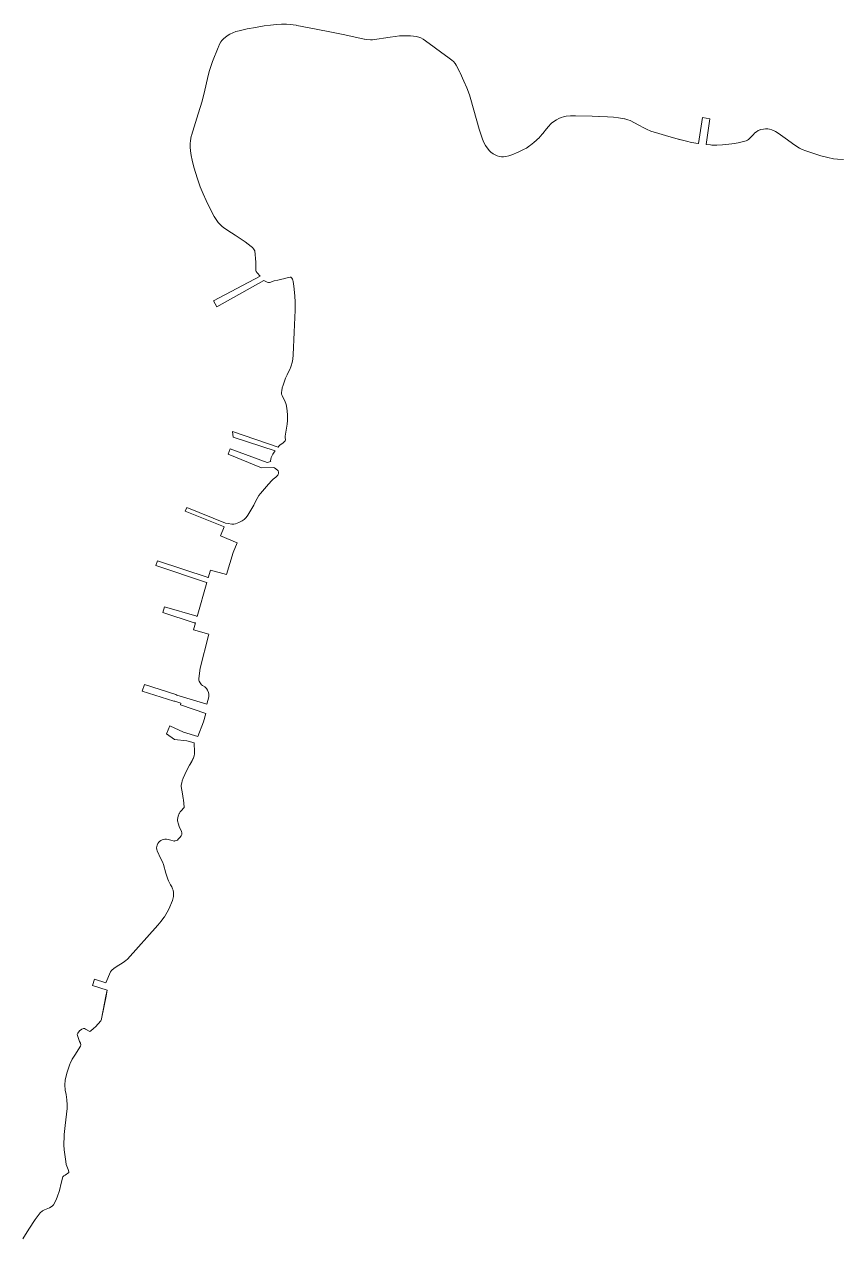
# Model space of a CAD drawing. Header units: metres. Extents: x 3 to 1027712, y 40 to 4430649.
# Drawn here: x 1022864.3 to 1023032.9, y 4430044.9 to 4430295.7 of the extents above; entities that cross this region are included whole.
import ezdxf

# ---------------------------------------------------------------- set-up
doc = ezdxf.new("R2010")
doc.units = ezdxf.units.M
doc.header["$MEASUREMENT"] = 0
doc.layers.add('RN_LIC_5_km', color=7, linetype='Continuous', lineweight=9, true_color=0xe5f2bf)
doc.layers.add('RN_ZEPA_5_km', color=7, linetype='Continuous', lineweight=9, true_color=0xc2d3f2)

msp = doc.modelspace()

# ---------------------------------------------------------------- linework, layer by layer
at = {"layer": 'RN_LIC_5_km'}
msp.add_lwpolyline([(1023033.5, 4430267.74), (1023032.28, 4430267.84), (1023031.47, 4430267.93), (1023030.29, 4430268.16), (1023028.83, 4430268.52), (1023025.73, 4430269.53), (1023024.95, 4430269.84), (1023024.39, 4430270.12), (1023023.66, 4430270.56), (1023022.95, 4430271.06), (1023021.93, 4430271.84), (1023020.02, 4430273.22), (1023019.48, 4430273.54), (1023018.73, 4430273.9), (1023018.7, 4430273.92), (1023018.23, 4430274.05), (1023017.89, 4430274.09), (1023017.39, 4430274.09), (1023016.96, 4430274.04), (1023016.47, 4430273.93), (1023015.99, 4430273.76), (1023015.9, 4430273.72), (1023015.51, 4430273.48), (1023015.23, 4430273.24), (1023014.83, 4430272.82), (1023013.88, 4430271.88), (1023013.65, 4430271.74), (1023013.38, 4430271.63), (1023012.88, 4430271.48), (1023011.78, 4430271.21), (1023010.94, 4430271.05), (1023010.45, 4430271), (1023008.52, 4430270.81), (1023007.32, 4430270.74), (1023006.35, 4430270.74), (1023006.07, 4430270.77), (1023005.14, 4430270.84), (1023005.9, 4430276.17), (1023004.38, 4430276.4), (1023003.59, 4430271.04), (1023003.49, 4430271.05), (1023002.13, 4430271.29), (1023001.06, 4430271.53), (1022999.14, 4430272), (1022997.43, 4430272.48), (1022995.36, 4430273.1), (1022993.72, 4430273.64), (1022992.83, 4430274), (1022992.26, 4430274.29), (1022991.27, 4430274.84), (1022989.43, 4430275.8), (1022988.99, 4430275.97), (1022988.37, 4430276.15), (1022988.25, 4430276.18), (1022987.03, 4430276.38), (1022985.98, 4430276.5), (1022984.76, 4430276.59), (1022983.02, 4430276.66), (1022981.58, 4430276.72), (1022978.14, 4430276.79), (1022977.14, 4430276.75), (1022976.26, 4430276.69), (1022975.67, 4430276.59), (1022975.2, 4430276.45), (1022974.74, 4430276.26), (1022974.2, 4430275.97), (1022973.69, 4430275.62), (1022973.21, 4430275.24), (1022973.09, 4430275.14), (1022972.56, 4430274.6), (1022972.17, 4430274.11), (1022971.42, 4430273.14), (1022970.82, 4430272.43), (1022970.7, 4430272.31), (1022969.55, 4430271.25), (1022968.89, 4430270.7), (1022968.68, 4430270.56), (1022968.02, 4430270.13), (1022967.4, 4430269.8), (1022966.33, 4430269.28), (1022964.99, 4430268.7), (1022964.4, 4430268.51), (1022963.8, 4430268.38), (1022963.3, 4430268.32), (1022962.87, 4430268.33), (1022962.43, 4430268.39), (1022962, 4430268.51), (1022961.59, 4430268.69), (1022961.18, 4430268.93), (1022960.7, 4430269.29), (1022960.35, 4430269.62), (1022959.96, 4430270.07), (1022959.68, 4430270.47), (1022959.56, 4430270.68), (1022959.18, 4430271.42), (1022958.88, 4430272.17), (1022958.58, 4430273.02), (1022958.27, 4430274.04), (1022956.56, 4430280.18), (1022956.25, 4430281.09), (1022955.69, 4430282.59), (1022955.12, 4430283.92), (1022954.32, 4430285.67), (1022954.27, 4430285.8), (1022953.51, 4430287.27), (1022953.27, 4430287.61), (1022952.94, 4430288), (1022952.64, 4430288.26), (1022952.09, 4430288.66), (1022950.26, 4430289.98), (1022947.93, 4430291.72), (1022946.69, 4430292.61), (1022946.21, 4430292.88), (1022945.81, 4430293.03), (1022945.28, 4430293.17), (1022944.72, 4430293.24), (1022944.05, 4430293.29), (1022942.83, 4430293.32), (1022941.77, 4430293.27), (1022940.91, 4430293.19), (1022939.85, 4430293), (1022936.25, 4430292.48), (1022935.83, 4430292.48), (1022934.99, 4430292.53), (1022934.54, 4430292.61), (1022933.3, 4430292.85), (1022930.48, 4430293.47), (1022927.79, 4430294.06), (1022924.58, 4430294.7), (1022920.61, 4430295.44), (1022920.47, 4430295.47), (1022919.22, 4430295.63), (1022918.45, 4430295.67), (1022917.43, 4430295.68), (1022916.42, 4430295.63), (1022915.14, 4430295.51), (1022913.87, 4430295.34), (1022912.09, 4430295.04), (1022910.31, 4430294.71), (1022908.67, 4430294.36), (1022908.01, 4430294.16), (1022907.37, 4430293.91), (1022906.73, 4430293.61), (1022906.24, 4430293.31), (1022905.76, 4430292.97), (1022905.52, 4430292.76), (1022905.13, 4430292.35), (1022904.9, 4430292.04), (1022904.64, 4430291.59), (1022904.39, 4430291.05), (1022904.33, 4430290.9), (1022903.17, 4430288), (1022902.81, 4430286.93), (1022902.52, 4430285.95), (1022902.15, 4430284.49), (1022901.58, 4430282.05), (1022901.04, 4430279.78), (1022900.65, 4430278.47), (1022900.23, 4430277.17), (1022898.82, 4430272.72), (1022898.79, 4430272.58), (1022898.63, 4430271.64), (1022898.59, 4430271.08), (1022898.59, 4430270.31), (1022898.64, 4430269.54), (1022898.77, 4430268.59), (1022898.96, 4430267.62), (1022899.24, 4430266.48), (1022899.59, 4430265.25), (1022900.12, 4430263.58), (1022900.64, 4430262.12), (1022901.23, 4430260.7), (1022901.87, 4430259.27), (1022902.38, 4430258.26), (1022903.54, 4430255.99), (1022903.94, 4430255.37), (1022904.37, 4430254.78), (1022904.76, 4430254.35), (1022905.19, 4430253.95), (1022905.47, 4430253.74), (1022906.34, 4430253.12), (1022907.83, 4430252.14), (1022909.91, 4430250.79), (1022911.17, 4430249.82), (1022911.46, 4430249.56), (1022911.68, 4430249.32), (1022911.8, 4430249.13), (1022911.89, 4430248.87), (1022912.12, 4430246.54), (1022912.1, 4430245.2), (1022912.14, 4430244.87), (1022912.2, 4430244.62), (1022912.38, 4430244.36), (1022912.99, 4430243.68), (1022903.37, 4430238.61), (1022904.04, 4430237.32), (1022913.8, 4430242.78), (1022914.49, 4430242.44), (1022914.75, 4430242.37), (1022914.93, 4430242.38), (1022915.21, 4430242.45), (1022915.68, 4430242.62), (1022915.94, 4430242.7), (1022916.65, 4430242.85), (1022917.24, 4430242.98), (1022918.11, 4430243.22), (1022918.8, 4430243.43), (1022919.2, 4430243.48), (1022919.33, 4430243.44), (1022919.4, 4430243.42), (1022919.58, 4430243.25), (1022919.71, 4430243.05), (1022919.79, 4430242.85), (1022919.84, 4430242.58), (1022919.96, 4430241.63), (1022920.17, 4430239.6), (1022920.24, 4430238.33), (1022920.25, 4430237.23), (1022920.23, 4430236.64), (1022920.03, 4430232.11), (1022919.85, 4430227.45), (1022919.76, 4430226.54), (1022919.63, 4430225.88), (1022919.44, 4430225.15), (1022919.37, 4430224.93), (1022919.16, 4430224.41), (1022918.89, 4430223.93), (1022918.58, 4430223.31), (1022918.27, 4430222.6), (1022917.75, 4430221.19), (1022917.57, 4430220.59), (1022917.47, 4430219.97), (1022917.43, 4430219.7), (1022917.45, 4430219.32), (1022917.54, 4430219.02), (1022917.7, 4430218.66), (1022918.02, 4430218.07), (1022918.32, 4430217.4), (1022918.39, 4430217.15), (1022918.51, 4430216.41), (1022918.67, 4430215.12), (1022918.7, 4430214.38), (1022918.7, 4430213.9), (1022918.62, 4430213.15), (1022918.19, 4430210.64), (1022918.21, 4430210.41), (1022918.24, 4430209.83), (1022918.17, 4430209.69), (1022917.98, 4430209.48), (1022917.75, 4430209.29), (1022917.1, 4430208.81), (1022916.9, 4430208.57), (1022916.71, 4430208.34), (1022907.33, 4430211.57), (1022907.45, 4430210.46), (1022916.09, 4430207.58), (1022915.92, 4430207.37), (1022915.61, 4430206.9), (1022915.48, 4430206.67), (1022915.29, 4430206.24), (1022915.21, 4430205.91), (1022915.19, 4430205.53), (1022915.2, 4430205.38), (1022914.49, 4430205.23), (1022906.86, 4430208.05), (1022906.4, 4430206.89), (1022913.31, 4430204.07), (1022915.87, 4430204.2), (1022915.99, 4430204.11), (1022916.63, 4430203.63), (1022916.71, 4430203.47), (1022916.78, 4430203.22), (1022916.81, 4430202.97), (1022916.77, 4430202.75), (1022916.68, 4430202.6), (1022916.23, 4430202.17), (1022915.71, 4430201.74), (1022915.45, 4430201.5), (1022914.73, 4430200.71), (1022913.07, 4430198.83), (1022912.76, 4430198.4), (1022912.37, 4430197.74), (1022912, 4430197.03), (1022911.7, 4430196.4), (1022910.5, 4430194.34), (1022910.35, 4430194.11), (1022910.07, 4430193.78), (1022909.7, 4430193.46), (1022909.28, 4430193.17), (1022908.62, 4430192.81), (1022908.27, 4430192.66), (1022907.91, 4430192.53), (1022907.59, 4430192.48), (1022907.19, 4430192.48), (1022906.38, 4430192.58), (1022905.86, 4430192.7), (1022897.85, 4430195.88), (1022897.56, 4430195.15), (1022905.46, 4430192.01), (1022905.56, 4430191.89), (1022904.85, 4430190.09), (1022908.25, 4430188.61), (1022907.44, 4430186.63), (1022906.06, 4430182.05), (1022902.76, 4430182.98), (1022902.3, 4430181.37), (1022902.25, 4430181.45), (1022891.81, 4430184.93), (1022891.47, 4430183.93), (1022901.96, 4430180.43), (1022902.04, 4430180.46), (1022900.02, 4430173.38), (1022899.93, 4430173.46), (1022893.26, 4430175.43), (1022892.9, 4430174.23), (1022899.41, 4430172.09), (1022899.64, 4430172.07), (1022899.24, 4430170.65), (1022902.42, 4430169.73), (1022902.36, 4430169.5), (1022900.65, 4430162.74), (1022900.37, 4430160.61), (1022900.38, 4430160.26), (1022900.45, 4430160.05), (1022900.61, 4430159.73), (1022900.75, 4430159.5), (1022900.94, 4430159.28), (1022901.13, 4430159.14), (1022901.56, 4430158.91), (1022901.82, 4430158.7), (1022901.93, 4430158.56), (1022902.13, 4430158.2), (1022902.33, 4430157.72), (1022902.41, 4430157.39), (1022902.44, 4430157.07), (1022902.4, 4430156.84), (1022902.02, 4430155.32), (1022895.8, 4430157.18), (1022895.59, 4430157.29), (1022889.11, 4430159.35), (1022888.67, 4430157.98), (1022895.19, 4430155.9), (1022895.39, 4430155.9), (1022896.64, 4430155.5), (1022896.54, 4430155.19), (1022901.82, 4430153.41), (1022901.29, 4430151.67), (1022900.17, 4430148.62), (1022897.21, 4430149.55), (1022894.34, 4430150.83), (1022893.71, 4430149.17), (1022895.35, 4430148.03), (1022897.91, 4430147.77), (1022899.38, 4430147.33), (1022899.46, 4430145.38), (1022899.44, 4430145.04), (1022899.36, 4430144.61), (1022899.22, 4430144.2), (1022898.88, 4430143.49), (1022898.4, 4430142.68), (1022897.88, 4430141.67), (1022897.49, 4430140.79), (1022897.13, 4430140.01), (1022896.93, 4430139.49), (1022896.81, 4430139.05), (1022896.74, 4430138.59), (1022896.73, 4430138.32), (1022896.95, 4430136.8), (1022897.15, 4430135.86), (1022897.19, 4430135.55), (1022897.34, 4430134.07), (1022897.32, 4430133.98), (1022896.66, 4430133.23), (1022896.5, 4430133.09), (1022896.34, 4430132.83), (1022896.29, 4430132.72), (1022896.08, 4430132.17), (1022895.99, 4430131.81), (1022895.95, 4430131.51), (1022895.97, 4430131.22), (1022896.15, 4430130.5), (1022896.3, 4430130.06), (1022896.77, 4430129.02), (1022896.86, 4430128.72), (1022896.87, 4430128.59), (1022896.84, 4430128.38), (1022896.73, 4430128.13), (1022896.45, 4430127.77), (1022896.11, 4430127.41), (1022895.93, 4430127.26), (1022895.71, 4430127.14), (1022895.42, 4430127.06), (1022895.34, 4430127.04), (1022894.31, 4430127.29), (1022894.05, 4430127.38), (1022893.68, 4430127.42), (1022893.36, 4430127.41), (1022893.03, 4430127.38), (1022892.75, 4430127.31), (1022892.52, 4430127.19), (1022892.22, 4430126.94), (1022892.11, 4430126.81), (1022891.9, 4430126.52), (1022891.76, 4430126.22), (1022891.67, 4430125.92), (1022891.64, 4430125.62), (1022891.68, 4430125.28), (1022891.75, 4430125), (1022892.51, 4430123.39), (1022892.83, 4430122.74), (1022893.07, 4430122.17), (1022893.57, 4430120.44), (1022893.93, 4430119.2), (1022894.06, 4430118.84), (1022894.5, 4430118), (1022894.76, 4430117.56), (1022894.92, 4430117.21), (1022895.02, 4430116.88), (1022895.1, 4430116.43), (1022895.13, 4430115.97), (1022895.09, 4430115.58), (1022894.99, 4430115.08), (1022894.89, 4430114.78), (1022894.15, 4430112.97), (1022893.84, 4430112.38), (1022893.24, 4430111.43), (1022893.1, 4430111.24), (1022892.56, 4430110.48), (1022891.89, 4430109.67), (1022885.59, 4430102.68), (1022885.26, 4430102.38), (1022885.01, 4430102.21), (1022884.51, 4430101.86), (1022883.8, 4430101.45), (1022883.05, 4430100.94), (1022882.81, 4430100.75), (1022882.47, 4430100.49), (1022882.3, 4430100.31), (1022882.13, 4430100.03), (1022881.17, 4430097.76), (1022878.83, 4430098.51), (1022878.41, 4430097.23), (1022881.42, 4430096.26), (1022881.18, 4430095.05), (1022880.24, 4430090.37), (1022880.22, 4430090.3), (1022880.09, 4430089.96), (1022879, 4430088.71), (1022878.69, 4430088.4), (1022877.96, 4430087.82), (1022877.84, 4430087.75), (1022876.97, 4430088.21), (1022876.76, 4430088.35), (1022876.51, 4430088.36), (1022876.16, 4430088.18), (1022875.74, 4430087.86), (1022875.33, 4430087.37), (1022875.27, 4430087.26), (1022875.22, 4430087.11), (1022875.72, 4430085.68), (1022875.89, 4430085.29), (1022875.95, 4430085), (1022875.89, 4430084.71), (1022874.73, 4430082.82), (1022874.22, 4430082.04), (1022873.76, 4430081.1), (1022873.73, 4430081), (1022873.16, 4430079.34), (1022872.86, 4430078.29), (1022872.74, 4430077.65), (1022872.69, 4430076.72), (1022872.76, 4430075.64), (1022872.92, 4430074.72), (1022873.11, 4430073.63), (1022873.19, 4430072.59), (1022873.19, 4430071.8), (1022872.75, 4430068.33), (1022872.54, 4430066.47), (1022872.52, 4430066.19), (1022872.49, 4430064.36), (1022872.53, 4430063.26), (1022872.87, 4430060.86), (1022872.98, 4430060.26), (1022873.35, 4430059.25), (1022873.5, 4430058.74), (1022873.52, 4430058.58), (1022872.72, 4430058.03), (1022872.48, 4430057.9), (1022872.29, 4430057.69), (1022871.91, 4430056.42), (1022871.55, 4430054.91), (1022871.12, 4430053.55), (1022870.96, 4430053.16), (1022870.61, 4430052.4), (1022870.31, 4430051.93), (1022870.06, 4430051.67), (1022869.52, 4430051.33), (1022868.47, 4430050.89), (1022868.06, 4430050.68), (1022867.59, 4430050.27), (1022866.56, 4430048.88), (1022865.21, 4430046.88), (1022864.01, 4430044.94)], dxfattribs=at)
at = {"layer": 'RN_ZEPA_5_km'}
msp.add_lwpolyline([(1023033.5, 4430267.74), (1023032.28, 4430267.84), (1023031.47, 4430267.93), (1023030.29, 4430268.16), (1023028.83, 4430268.52), (1023025.73, 4430269.53), (1023024.95, 4430269.84), (1023024.39, 4430270.12), (1023023.66, 4430270.56), (1023022.95, 4430271.06), (1023021.93, 4430271.84), (1023020.02, 4430273.22), (1023019.48, 4430273.54), (1023018.73, 4430273.9), (1023018.7, 4430273.92), (1023018.23, 4430274.05), (1023017.89, 4430274.09), (1023017.39, 4430274.09), (1023016.96, 4430274.04), (1023016.47, 4430273.93), (1023015.9, 4430273.72), (1023015.51, 4430273.48), (1023015.22, 4430273.24), (1023014.83, 4430272.82), (1023013.88, 4430271.88), (1023013.65, 4430271.74), (1023013.38, 4430271.63), (1023012.88, 4430271.48), (1023011.78, 4430271.21), (1023010.94, 4430271.05), (1023010.45, 4430271), (1023008.52, 4430270.81), (1023007.32, 4430270.74), (1023006.35, 4430270.74), (1023006.07, 4430270.77), (1023005.14, 4430270.84), (1023005.9, 4430276.17), (1023004.38, 4430276.4), (1023003.59, 4430271.04), (1023003.49, 4430271.05), (1023002.13, 4430271.29), (1023001.06, 4430271.53), (1022999.39, 4430271.94), (1022999.14, 4430272), (1022997.43, 4430272.48), (1022995.36, 4430273.1), (1022993.72, 4430273.64), (1022992.83, 4430274), (1022992.26, 4430274.29), (1022991.27, 4430274.84), (1022989.43, 4430275.8), (1022988.98, 4430275.97), (1022988.37, 4430276.15), (1022988.25, 4430276.18), (1022987.03, 4430276.38), (1022985.98, 4430276.5), (1022984.76, 4430276.59), (1022983.01, 4430276.66), (1022981.58, 4430276.72), (1022978.14, 4430276.79), (1022977.14, 4430276.75), (1022976.26, 4430276.69), (1022975.67, 4430276.59), (1022975.2, 4430276.45), (1022974.74, 4430276.26), (1022974.2, 4430275.97), (1022973.69, 4430275.62), (1022973.21, 4430275.24), (1022973.09, 4430275.14), (1022972.56, 4430274.6), (1022972.16, 4430274.11), (1022971.42, 4430273.14), (1022970.82, 4430272.43), (1022970.7, 4430272.31), (1022969.55, 4430271.25), (1022968.88, 4430270.7), (1022968.68, 4430270.56), (1022968.02, 4430270.13), (1022967.4, 4430269.8), (1022966.33, 4430269.28), (1022964.99, 4430268.7), (1022964.4, 4430268.51), (1022963.8, 4430268.38), (1022963.3, 4430268.32), (1022962.87, 4430268.33), (1022962.43, 4430268.39), (1022962, 4430268.51), (1022961.59, 4430268.69), (1022961.18, 4430268.93), (1022960.7, 4430269.29), (1022960.35, 4430269.62), (1022959.96, 4430270.07), (1022959.68, 4430270.47), (1022959.56, 4430270.68), (1022959.18, 4430271.42), (1022958.88, 4430272.17), (1022958.58, 4430273.02), (1022958.27, 4430274.04), (1022956.56, 4430280.18), (1022956.25, 4430281.09), (1022955.68, 4430282.59), (1022955.12, 4430283.92), (1022954.32, 4430285.67), (1022954.27, 4430285.8), (1022953.51, 4430287.27), (1022953.27, 4430287.61), (1022952.94, 4430288), (1022952.64, 4430288.26), (1022952.09, 4430288.66), (1022950.26, 4430289.98), (1022947.93, 4430291.72), (1022946.69, 4430292.61), (1022946.21, 4430292.88), (1022945.81, 4430293.03), (1022945.28, 4430293.17), (1022944.72, 4430293.24), (1022944.05, 4430293.29), (1022942.83, 4430293.32), (1022941.77, 4430293.27), (1022940.91, 4430293.19), (1022939.85, 4430293), (1022936.25, 4430292.48), (1022935.83, 4430292.48), (1022934.99, 4430292.53), (1022934.53, 4430292.61), (1022933.3, 4430292.85), (1022930.48, 4430293.47), (1022927.79, 4430294.06), (1022924.58, 4430294.7), (1022920.61, 4430295.44), (1022920.47, 4430295.47), (1022919.22, 4430295.63), (1022918.45, 4430295.67), (1022917.43, 4430295.68), (1022916.42, 4430295.63), (1022915.14, 4430295.51), (1022913.87, 4430295.34), (1022912.09, 4430295.04), (1022910.31, 4430294.71), (1022908.67, 4430294.36), (1022908.01, 4430294.16), (1022907.36, 4430293.91), (1022906.73, 4430293.61), (1022906.24, 4430293.31), (1022905.76, 4430292.97), (1022905.52, 4430292.76), (1022905.13, 4430292.35), (1022904.9, 4430292.04), (1022904.64, 4430291.59), (1022904.39, 4430291.05), (1022904.33, 4430290.9), (1022903.17, 4430288), (1022902.81, 4430286.93), (1022902.52, 4430285.95), (1022902.15, 4430284.49), (1022901.58, 4430282.05), (1022901.04, 4430279.78), (1022900.65, 4430278.47), (1022900.23, 4430277.17), (1022898.82, 4430272.72), (1022898.79, 4430272.58), (1022898.63, 4430271.64), (1022898.59, 4430271.08), (1022898.59, 4430270.31), (1022898.64, 4430269.54), (1022898.77, 4430268.58), (1022898.96, 4430267.62), (1022899.24, 4430266.48), (1022899.59, 4430265.25), (1022900.12, 4430263.58), (1022900.64, 4430262.12), (1022901.23, 4430260.69), (1022901.86, 4430259.27), (1022902.38, 4430258.26), (1022903.54, 4430255.99), (1022903.94, 4430255.37), (1022904.37, 4430254.78), (1022904.76, 4430254.35), (1022905.19, 4430253.95), (1022905.47, 4430253.74), (1022906.34, 4430253.12), (1022907.83, 4430252.14), (1022909.91, 4430250.79), (1022911.17, 4430249.82), (1022911.46, 4430249.56), (1022911.68, 4430249.32), (1022911.8, 4430249.13), (1022911.89, 4430248.87), (1022912.11, 4430246.54), (1022912.1, 4430245.2), (1022912.14, 4430244.87), (1022912.2, 4430244.62), (1022912.38, 4430244.36), (1022912.99, 4430243.68), (1022903.37, 4430238.61), (1022904.04, 4430237.32), (1022913.8, 4430242.78), (1022914.49, 4430242.44), (1022914.75, 4430242.37), (1022914.93, 4430242.38), (1022915.21, 4430242.45), (1022915.68, 4430242.62), (1022915.94, 4430242.7), (1022916.65, 4430242.85), (1022917.24, 4430242.98), (1022918.11, 4430243.22), (1022918.8, 4430243.43), (1022919.2, 4430243.48), (1022919.33, 4430243.44), (1022919.4, 4430243.42), (1022919.58, 4430243.25), (1022919.71, 4430243.05), (1022919.79, 4430242.85), (1022919.84, 4430242.58), (1022919.96, 4430241.63), (1022920.17, 4430239.6), (1022920.24, 4430238.33), (1022920.24, 4430237.23), (1022920.23, 4430236.64), (1022920.03, 4430232.11), (1022919.85, 4430227.45), (1022919.76, 4430226.54), (1022919.63, 4430225.88), (1022919.44, 4430225.15), (1022919.37, 4430224.93), (1022919.16, 4430224.41), (1022918.89, 4430223.93), (1022918.58, 4430223.31), (1022918.27, 4430222.6), (1022917.75, 4430221.19), (1022917.57, 4430220.59), (1022917.47, 4430219.97), (1022917.43, 4430219.7), (1022917.45, 4430219.32), (1022917.54, 4430219.02), (1022917.7, 4430218.66), (1022918.02, 4430218.07), (1022918.32, 4430217.4), (1022918.39, 4430217.15), (1022918.51, 4430216.41), (1022918.67, 4430215.12), (1022918.7, 4430214.38), (1022918.7, 4430213.9), (1022918.62, 4430213.15), (1022918.19, 4430210.64), (1022918.21, 4430210.41), (1022918.24, 4430209.83), (1022918.17, 4430209.69), (1022917.98, 4430209.48), (1022917.75, 4430209.29), (1022917.1, 4430208.81), (1022916.9, 4430208.57), (1022916.71, 4430208.34), (1022907.33, 4430211.57), (1022907.45, 4430210.46), (1022916.09, 4430207.58), (1022915.92, 4430207.37), (1022915.61, 4430206.9), (1022915.48, 4430206.67), (1022915.29, 4430206.24), (1022915.21, 4430205.91), (1022915.19, 4430205.53), (1022915.2, 4430205.38), (1022914.49, 4430205.23), (1022906.86, 4430208.05), (1022906.4, 4430206.89), (1022913.31, 4430204.07), (1022915.87, 4430204.2), (1022915.99, 4430204.11), (1022916.63, 4430203.63), (1022916.71, 4430203.47), (1022916.78, 4430203.22), (1022916.81, 4430202.97), (1022916.77, 4430202.75), (1022916.68, 4430202.6), (1022916.23, 4430202.17), (1022915.71, 4430201.74), (1022915.45, 4430201.5), (1022914.73, 4430200.71), (1022913.07, 4430198.83), (1022912.76, 4430198.4), (1022912.37, 4430197.74), (1022912, 4430197.03), (1022911.7, 4430196.4), (1022910.5, 4430194.34), (1022910.35, 4430194.11), (1022910.07, 4430193.78), (1022909.7, 4430193.46), (1022909.28, 4430193.17), (1022908.62, 4430192.81), (1022908.27, 4430192.66), (1022907.91, 4430192.53), (1022907.59, 4430192.48), (1022907.19, 4430192.48), (1022906.38, 4430192.58), (1022905.86, 4430192.7), (1022897.85, 4430195.88), (1022897.56, 4430195.15), (1022905.46, 4430192.01), (1022905.56, 4430191.89), (1022904.85, 4430190.09), (1022908.25, 4430188.61), (1022907.44, 4430186.63), (1022906.06, 4430182.05), (1022902.76, 4430182.98), (1022902.3, 4430181.37), (1022902.25, 4430181.45), (1022891.81, 4430184.93), (1022891.47, 4430183.93), (1022901.96, 4430180.43), (1022902.04, 4430180.46), (1022900.02, 4430173.38), (1022899.93, 4430173.46), (1022893.26, 4430175.43), (1022892.9, 4430174.23), (1022899.41, 4430172.09), (1022899.64, 4430172.07), (1022899.24, 4430170.65), (1022902.42, 4430169.73), (1022902.36, 4430169.5), (1022900.65, 4430162.74), (1022900.37, 4430160.61), (1022900.38, 4430160.26), (1022900.45, 4430160.05), (1022900.61, 4430159.73), (1022900.75, 4430159.5), (1022900.94, 4430159.28), (1022901.13, 4430159.14), (1022901.56, 4430158.91), (1022901.82, 4430158.7), (1022901.93, 4430158.56), (1022902.13, 4430158.2), (1022902.33, 4430157.72), (1022902.41, 4430157.39), (1022902.43, 4430157.07), (1022902.4, 4430156.84), (1022902.02, 4430155.32), (1022895.8, 4430157.18), (1022895.59, 4430157.29), (1022889.11, 4430159.35), (1022888.67, 4430157.98), (1022895.19, 4430155.9), (1022895.39, 4430155.9), (1022896.64, 4430155.5), (1022896.54, 4430155.19), (1022901.82, 4430153.41), (1022901.29, 4430151.67), (1022900.17, 4430148.62), (1022897.21, 4430149.55), (1022894.34, 4430150.83), (1022893.71, 4430149.17), (1022895.35, 4430148.03), (1022897.91, 4430147.77), (1022899.38, 4430147.33), (1022899.46, 4430145.38), (1022899.44, 4430145.04), (1022899.36, 4430144.61), (1022899.22, 4430144.2), (1022898.87, 4430143.49), (1022898.4, 4430142.68), (1022897.88, 4430141.67), (1022897.49, 4430140.8), (1022897.49, 4430140.79), (1022897.13, 4430140.01), (1022896.93, 4430139.49), (1022896.81, 4430139.05), (1022896.74, 4430138.59), (1022896.73, 4430138.32), (1022896.95, 4430136.8), (1022897.15, 4430135.86), (1022897.19, 4430135.55), (1022897.34, 4430134.07), (1022897.32, 4430133.98), (1022896.66, 4430133.23), (1022896.5, 4430133.09), (1022896.33, 4430132.83), (1022896.29, 4430132.72), (1022896.08, 4430132.17), (1022895.99, 4430131.81), (1022895.95, 4430131.51), (1022895.97, 4430131.22), (1022896.15, 4430130.5), (1022896.3, 4430130.06), (1022896.77, 4430129.02), (1022896.86, 4430128.72), (1022896.87, 4430128.59), (1022896.84, 4430128.38), (1022896.73, 4430128.13), (1022896.45, 4430127.77), (1022896.11, 4430127.41), (1022895.93, 4430127.26), (1022895.71, 4430127.14), (1022895.42, 4430127.06), (1022895.34, 4430127.04), (1022894.31, 4430127.29), (1022894.05, 4430127.38), (1022893.68, 4430127.42), (1022893.36, 4430127.41), (1022893.03, 4430127.38), (1022892.75, 4430127.31), (1022892.52, 4430127.19), (1022892.22, 4430126.94), (1022892.11, 4430126.81), (1022891.9, 4430126.52), (1022891.76, 4430126.22), (1022891.67, 4430125.92), (1022891.64, 4430125.62), (1022891.67, 4430125.28), (1022891.75, 4430125), (1022892.51, 4430123.39), (1022892.83, 4430122.74), (1022893.07, 4430122.17), (1022893.57, 4430120.44), (1022893.93, 4430119.2), (1022894.06, 4430118.84), (1022894.5, 4430118), (1022894.76, 4430117.56), (1022894.92, 4430117.21), (1022895.02, 4430116.88), (1022895.1, 4430116.43), (1022895.13, 4430115.97), (1022895.09, 4430115.58), (1022894.99, 4430115.08), (1022894.89, 4430114.78), (1022894.15, 4430112.97), (1022893.84, 4430112.38), (1022893.24, 4430111.43), (1022893.1, 4430111.24), (1022892.56, 4430110.48), (1022891.89, 4430109.67), (1022885.59, 4430102.68), (1022885.26, 4430102.38), (1022884.51, 4430101.86), (1022883.8, 4430101.45), (1022883.05, 4430100.94), (1022882.47, 4430100.49), (1022882.29, 4430100.31), (1022882.13, 4430100.03), (1022881.17, 4430097.76), (1022878.83, 4430098.51), (1022878.41, 4430097.23), (1022881.42, 4430096.26), (1022881.17, 4430095.05), (1022880.24, 4430090.37), (1022880.22, 4430090.3), (1022880.09, 4430089.96), (1022879, 4430088.71), (1022878.69, 4430088.4), (1022877.96, 4430087.82), (1022877.84, 4430087.75), (1022876.97, 4430088.21), (1022876.76, 4430088.35), (1022876.51, 4430088.36), (1022876.16, 4430088.18), (1022875.74, 4430087.86), (1022875.33, 4430087.37), (1022875.27, 4430087.26), (1022875.22, 4430087.11), (1022875.72, 4430085.68), (1022875.89, 4430085.29), (1022875.95, 4430085), (1022875.89, 4430084.71), (1022874.73, 4430082.82), (1022874.22, 4430082.04), (1022873.76, 4430081.1), (1022873.73, 4430081), (1022873.16, 4430079.34), (1022872.86, 4430078.29), (1022872.74, 4430077.65), (1022872.69, 4430076.72), (1022872.76, 4430075.64), (1022872.92, 4430074.72), (1022873.11, 4430073.63), (1022873.19, 4430072.59), (1022873.19, 4430071.8), (1022872.75, 4430068.33), (1022872.54, 4430066.47), (1022872.52, 4430066.19), (1022872.49, 4430064.36), (1022872.53, 4430063.26), (1022872.87, 4430060.86), (1022872.98, 4430060.26), (1022873.35, 4430059.25), (1022873.5, 4430058.74), (1022873.52, 4430058.58), (1022872.72, 4430058.03), (1022872.48, 4430057.9), (1022872.29, 4430057.69), (1022871.91, 4430056.42), (1022871.55, 4430054.91), (1022871.11, 4430053.55), (1022870.96, 4430053.16), (1022870.61, 4430052.4), (1022870.31, 4430051.93), (1022870.06, 4430051.67), (1022869.52, 4430051.33), (1022868.47, 4430050.89), (1022868.06, 4430050.68), (1022867.59, 4430050.27), (1022866.56, 4430048.88), (1022865.21, 4430046.88), (1022864.01, 4430044.94)], dxfattribs=at)

doc.saveas('drawing.dxf')
